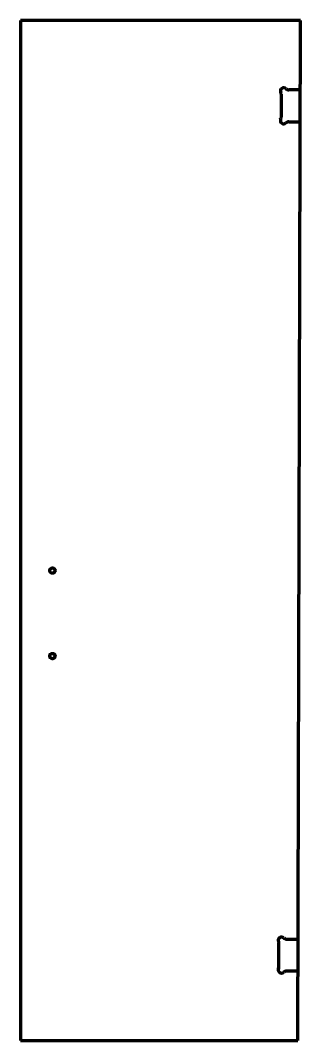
# Model space of a CAD drawing. Header units: inches. Extents: x 0 to 26.2, y 0 to 95.5.
import ezdxf

# ---------------------------------------------------------------- set-up
doc = ezdxf.new("R2010")
doc.units = ezdxf.units.IN
doc.header["$MEASUREMENT"] = 0
doc.layers.add('1', color=7, linetype='Continuous')

msp = doc.modelspace()

# ---------------------------------------------------------------- linework, layer by layer
at = {"color": 7, "lineweight": 90}
for p, q in [((0, 95.5), (0, 0)), ((26.25, 95.5), (0, 95.5)), ((26, 0), (26.25, 95.5)), ((0, 0), (26, 0))]:
    msp.add_line(p, q, dxfattribs=at)
at = {"layer": '1', "color": 7, "lineweight": 90}
for p, q in [((26.233, 89), (25.142, 89.003)), ((24.419, 88.593), (24.414, 86.416)), ((25.134, 86.003), (26.225, 86)), ((24.206, 6.916), (24.211, 9.093)), ((24.934, 9.503), (26.025, 9.5)), ((26.017, 6.5), (24.926, 6.503))]:
    msp.add_line(p, q, dxfattribs=at)
at = {"layer": '1', "color": 1, "lineweight": 90}
for centre in [(3, 44), (3, 36)]:
    msp.add_circle(centre, 0.25, dxfattribs=at)
at = {"layer": '1', "color": 7, "lineweight": 90}
for centre, radius, start, end in [((24.67, 88.879), 0.312, 46.50825, 204.46999), ((25.143, 89.378), 0.375, 226.50825, 269.85001), ((24.044, 88.594), 0.375, 359.85001, 384.46999), ((24.663, 86.129), 0.312, 155.23003, 313.19177), ((24.039, 86.417), 0.375, 335.23003, 359.85001), ((25.134, 85.628), 0.375, 89.85001, 133.19177), ((24.462, 9.379), 0.312, 46.50825, 204.46999), ((24.935, 9.878), 0.375, 226.50825, 269.85001), ((23.836, 9.094), 0.375, 359.85001, 384.46999), ((24.455, 6.629), 0.312, 155.23003, 313.19177), ((23.831, 6.917), 0.375, 335.23003, 359.85001), ((24.925, 6.128), 0.375, 89.85001, 133.19177)]:
    msp.add_arc(centre, radius, start, end, dxfattribs=at)

doc.saveas('drawing.dxf')
